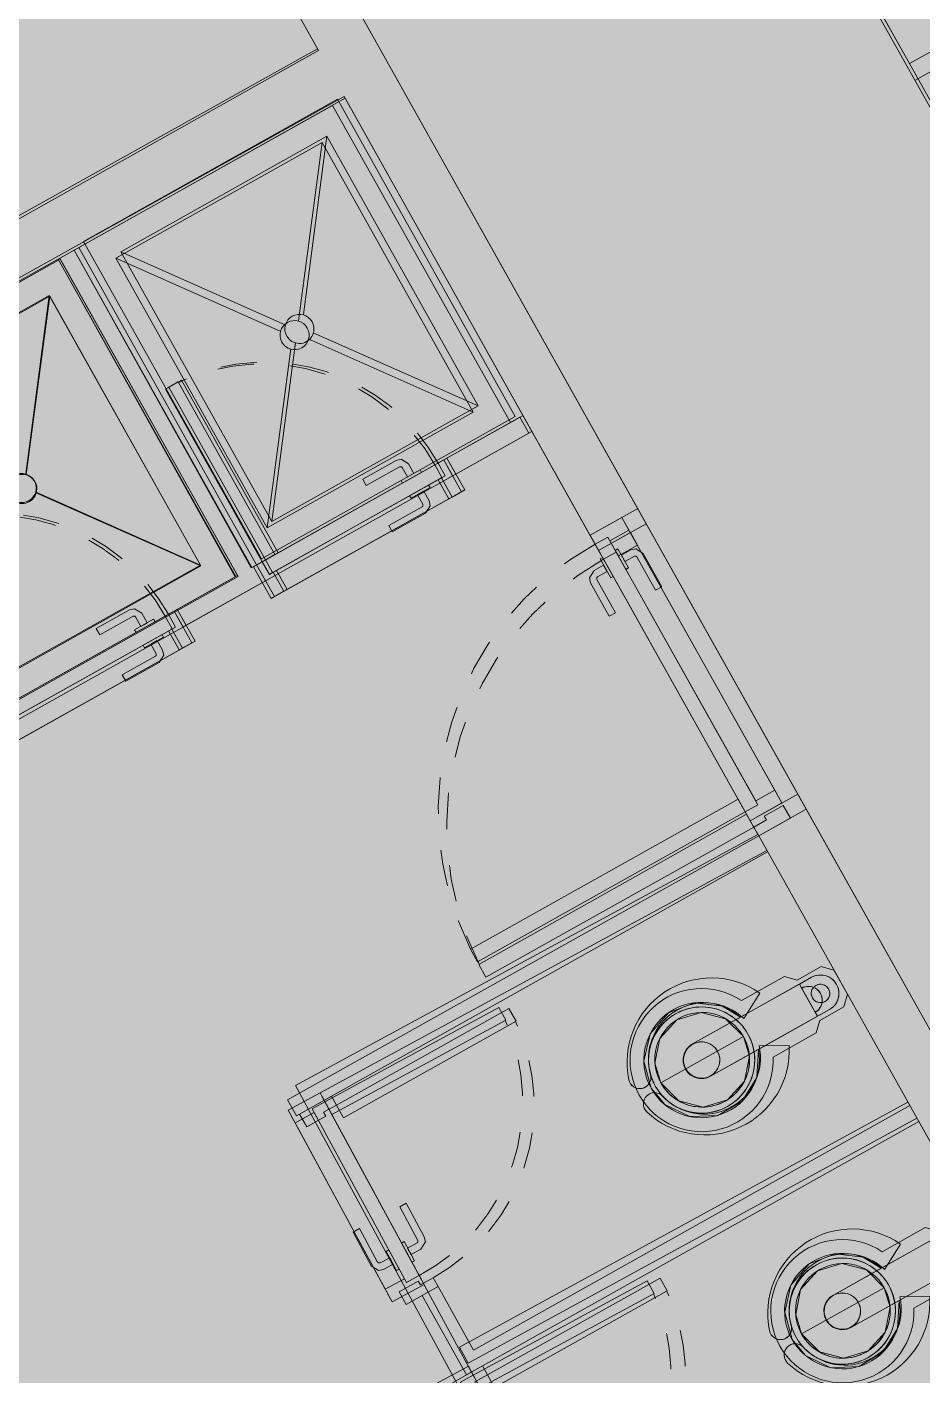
# Model space of a CAD drawing. Header units: metres. Extents: x -11.7 to 73.2, y 41.7 to 99.3.
# Drawn here: x 48.362 to 50.823, y 77.35 to 81.056 of the extents above; entities that cross this region are included whole.
import ezdxf

# ---------------------------------------------------------------- set-up
doc = ezdxf.new("R2010")
doc.units = ezdxf.units.M
doc.linetypes.add('LineaDiscontinua-1_5mm', pattern=[0.003, 0.0015, -0.0015])
for name, color, linetype, lineweight in [('A-DETL-3', 151, 'Continuous', 5), ('A-DETL-GENF', 92, 'Continuous', 5), ('A-MURO', 113, 'Continuous', 9), ('A-MURO-ACHU', 111, 'Continuous', 9), ('A-PISO', 51, 'Continuous', 9), ('A-PISO-ACHU', 8, 'Continuous', 9), ('A-PUER', 31, 'Continuous', 5), ('A-PUER-MARC', 31, 'Continuous', 5), ('A-WALL', 113, 'Continuous', 18), ('H-HID-APAR', 6, 'Continuous', 5)]:
    doc.layers.add(name, color=color, linetype=linetype, lineweight=lineweight)

# ---------------------------------------------------------------- blocks, each defined once
blk = doc.blocks.new('Puerta-Batiente-HojaLisa - 600x1_400-1587083-Nivel 1')
at = {"layer": 'A-PUER'}
for p, q in [((-0.232, 0.569), (-0.272, 0.569)), ((-0.272, 0.569), (-0.272, 0.025)), ((-0.232, 0.025), (-0.232, 0.569)), ((-0.272, 0.025), (-0.232, 0.025)), ((0.272, 0.025), (-0.272, 0.025)), ((-0.272, 0.025), (-0.272, 0.025)), ((-0.272, 0.025), (0.272, 0.025)), ((-0.272, 0.025), (-0.272, -0.015)), ((-0.272, 0.025), (-0.272, -0.015)), ((0.272, 0.025), (0.272, 0.025)), ((0.272, -0.015), (0.272, 0.025)), ((0.272, 0.025), (0.272, -0.015)), ((0.272, -0.015), (-0.272, -0.015)), ((-0.272, -0.015), (-0.272, -0.015)), ((-0.272, -0.015), (0.272, -0.015)), ((0.272, -0.015), (0.272, -0.015))]:
    blk.add_line(p, q, dxfattribs=at)
at = {"layer": 'A-PUER', "linetype": 'LineaDiscontinua-1_5mm'}
blk.add_arc((-0.272, 0.025), 0.544, 360, 85.7833, dxfattribs=at)
at = {"layer": 'A-PUER-MARC'}
for p, q in [((-0.3, -0.075), (-0.3, 0.025)), ((-0.3, 0.025), (-0.272, 0.025)), ((-0.3, -0.075), (-0.3, 0.025)), ((-0.3, 0.025), (-0.3, 0.025)), ((-0.3, 0.025), (0.3, 0.025)), ((-0.272, 0.025), (-0.272, -0.015)), ((0.272, 0.025), (-0.272, 0.025)), ((-0.272, 0.025), (-0.272, 0.025)), ((-0.272, 0.025), (-0.272, -0.015)), ((0.272, 0.025), (0.272, 0.025)), ((0.3, 0.025), (0.272, 0.025)), ((0.272, 0.025), (0.272, -0.015)), ((0.272, -0.015), (0.272, 0.025)), ((0.3, 0.025), (0.3, -0.075)), ((0.3, 0.025), (0.3, 0.025)), ((0.3, 0.025), (0.3, -0.075)), ((-0.272, -0.015), (-0.26, -0.015)), ((-0.272, -0.015), (-0.272, -0.015)), ((-0.272, -0.015), (0.272, -0.015)), ((-0.26, -0.015), (-0.26, -0.075)), ((-0.26, -0.015), (-0.26, -0.075)), ((0.26, -0.015), (-0.26, -0.015)), ((-0.26, -0.015), (-0.26, -0.015)), ((0.26, -0.015), (0.26, -0.015)), ((0.26, -0.075), (0.26, -0.015)), ((0.272, -0.015), (0.26, -0.015)), ((0.26, -0.075), (0.26, -0.015)), ((0.272, -0.015), (0.272, -0.015)), ((-0.26, -0.075), (-0.3, -0.075)), ((0.3, -0.075), (-0.3, -0.075)), ((-0.3, -0.075), (-0.3, -0.075)), ((-0.26, -0.075), (-0.26, -0.075)), ((-0.26, -0.075), (0.26, -0.075)), ((0.26, -0.075), (0.3, -0.075)), ((0.26, -0.075), (0.26, -0.075)), ((0.3, -0.075), (0.3, -0.075))]:
    blk.add_line(p, q, dxfattribs=at)
blk = doc.blocks.new('Manija-Horizontal-SinCerradura - 120-1041476-Nivel 1')
at = {"layer": 'A-PUER'}
for p, q in [((0.12, 0), (0.12, -0.008)), ((0.12, 0), (0.18, 0)), ((0.18, 0), (0.12, 0)), ((0.18, -0.008), (0.18, 0)), ((0.12, -0.008), (0.18, -0.008)), ((0.18, -0.008), (0.12, -0.008)), ((0.14, -0.008), (0.14, -0.038)), ((0.14, -0.008), (0.16, -0.008)), ((0.16, -0.008), (0.14, -0.008)), ((0.16, -0.038), (0.16, -0.008)), ((0.27, -0.043), (0.165, -0.043)), ((0.165, -0.063), (0.27, -0.063)), ((0.27, -0.063), (0.27, -0.043)), ((0.27, -0.043), (0.27, -0.063))]:
    blk.add_line(p, q, dxfattribs=at)
at = {"layer": 'A-PUER', "flags": 128}
for points in [[(0.14, -0.038), (0.1515, -0.059), (0.165, -0.063)], [(0.165, -0.043), (0.1608, -0.0407), (0.16, -0.038)]]:
    blk.add_lwpolyline(points, dxfattribs=at)
blk = doc.blocks.new('Manija-Horizontal-SinCerradura - 120-1041475-Nivel 1')
at = {"layer": 'A-PUER'}
for p, q in [((0.14, 0.038), (0.14, 0.008)), ((0.16, 0.008), (0.16, 0.038)), ((0.27, 0.063), (0.165, 0.063)), ((0.165, 0.043), (0.27, 0.043)), ((0.27, 0.063), (0.27, 0.043)), ((0.27, 0.043), (0.27, 0.063)), ((0.12, 0.008), (0.12, 0)), ((0.12, 0.008), (0.18, 0.008)), ((0.18, 0.008), (0.12, 0.008)), ((0.12, 0), (0.18, 0)), ((0.18, 0), (0.12, 0)), ((0.14, 0.008), (0.16, 0.008)), ((0.16, 0.008), (0.14, 0.008)), ((0.18, 0), (0.18, 0.008))]:
    blk.add_line(p, q, dxfattribs=at)
at = {"layer": 'A-PUER', "flags": 128}
for points in [[(0.165, 0.063), (0.144, 0.0515), (0.14, 0.038)], [(0.16, 0.038), (0.1623, 0.0422), (0.165, 0.043)]]:
    blk.add_lwpolyline(points, dxfattribs=at)
blk = doc.blocks.new('M_Shower Stall-2D - M_Shower Stall-2D 80_100-1592938-Nivel 1')
at = {"layer": 'H-HID-APAR'}
for p, q in [((0, 0), (0, 1)), ((0, 1), (0.8, 1)), ((0.8, 1), (0.8, 0)), ((0.075, 0.925), (0.3711, 0.5289)), ((0.075, 0.075), (0.075, 0.925)), ((0.075, 0.925), (0.725, 0.925)), ((0.725, 0.925), (0.4289, 0.5289)), ((0.725, 0.925), (0.725, 0.075)), ((0.3724, 0.4724), (0.075, 0.075)), ((0.4276, 0.4724), (0.725, 0.075)), ((0.725, 0.075), (0.075, 0.075)), ((0.8, 0), (0, 0))]:
    blk.add_line(p, q, dxfattribs=at)
for start, end in [(360, 180), (180, 360)]:
    blk.add_arc((0.4, 0.5), 0.04, start, end, dxfattribs=at)
blk = doc.blocks.new('Puerta-Batiente-HojaLisa - 900x2200-1042033-Nivel 1')
at = {"layer": 'A-PUER'}
for p, q in [((-0.382, 0.919), (-0.422, 0.919)), ((-0.422, 0.919), (-0.422, 0.075)), ((-0.382, 0.075), (-0.382, 0.919)), ((-0.422, 0.075), (-0.382, 0.075)), ((0.422, 0.075), (-0.422, 0.075)), ((-0.422, 0.075), (-0.422, 0.075)), ((-0.422, 0.075), (0.422, 0.075)), ((-0.422, 0.075), (-0.422, 0.035)), ((-0.422, 0.075), (-0.422, 0.035)), ((0.422, 0.075), (0.422, 0.075)), ((0.422, 0.035), (0.422, 0.075)), ((0.422, 0.075), (0.422, 0.035)), ((0.422, 0.035), (-0.422, 0.035)), ((-0.422, 0.035), (-0.422, 0.035)), ((-0.422, 0.035), (0.422, 0.035)), ((0.422, 0.035), (0.422, 0.035))]:
    blk.add_line(p, q, dxfattribs=at)
at = {"layer": 'A-PUER', "linetype": 'LineaDiscontinua-1_5mm'}
blk.add_arc((-0.422, 0.075), 0.844, 360, 87.2835, dxfattribs=at)
at = {"layer": 'A-PUER-MARC'}
for p, q in [((-0.45, -0.025), (-0.45, 0.075)), ((-0.45, 0.075), (-0.422, 0.075)), ((-0.45, -0.025), (-0.45, 0.075)), ((-0.45, 0.075), (-0.45, 0.075)), ((-0.45, 0.075), (0.45, 0.075)), ((-0.422, 0.075), (-0.422, 0.035)), ((0.422, 0.075), (-0.422, 0.075)), ((-0.422, 0.075), (-0.422, 0.075)), ((-0.422, 0.075), (-0.422, 0.035)), ((0.422, 0.075), (0.422, 0.075)), ((0.45, 0.075), (0.422, 0.075)), ((0.422, 0.075), (0.422, 0.035)), ((0.422, 0.035), (0.422, 0.075)), ((0.45, 0.075), (0.45, -0.025)), ((0.45, 0.075), (0.45, 0.075)), ((0.45, 0.075), (0.45, -0.025)), ((-0.422, 0.035), (-0.41, 0.035)), ((-0.422, 0.035), (-0.422, 0.035)), ((-0.422, 0.035), (0.422, 0.035)), ((-0.41, 0.035), (-0.41, -0.025)), ((-0.41, 0.035), (-0.41, -0.025)), ((0.41, 0.035), (-0.41, 0.035)), ((-0.41, 0.035), (-0.41, 0.035)), ((0.41, 0.035), (0.41, 0.035)), ((0.41, -0.025), (0.41, 0.035)), ((0.422, 0.035), (0.41, 0.035)), ((0.41, -0.025), (0.41, 0.035)), ((0.422, 0.035), (0.422, 0.035)), ((-0.41, -0.025), (-0.45, -0.025)), ((0.45, -0.025), (-0.45, -0.025)), ((-0.45, -0.025), (-0.45, -0.025)), ((-0.41, -0.025), (-0.41, -0.025)), ((-0.41, -0.025), (0.41, -0.025)), ((0.41, -0.025), (0.45, -0.025)), ((0.41, -0.025), (0.41, -0.025)), ((0.45, -0.025), (0.45, -0.025))]:
    blk.add_line(p, q, dxfattribs=at)
blk = doc.blocks.new('Puerta-Batiente-HojaLisa - 900x2200-1042010-Nivel 1')
at = {"layer": 'A-PUER'}
for p, q in [((0.422, -0.035), (-0.422, -0.035)), ((-0.422, -0.035), (-0.422, -0.035)), ((-0.422, -0.035), (0.422, -0.035)), ((-0.422, -0.035), (-0.422, -0.075)), ((-0.422, -0.035), (-0.422, -0.075)), ((0.422, -0.035), (0.422, -0.035)), ((0.422, -0.075), (0.422, -0.035)), ((0.422, -0.035), (0.422, -0.075)), ((-0.422, -0.919), (-0.422, -0.075)), ((-0.422, -0.075), (-0.382, -0.075)), ((0.422, -0.075), (-0.422, -0.075)), ((-0.422, -0.075), (-0.422, -0.075)), ((-0.422, -0.075), (0.422, -0.075)), ((-0.382, -0.075), (-0.382, -0.919)), ((0.422, -0.075), (0.422, -0.075)), ((-0.382, -0.919), (-0.422, -0.919))]:
    blk.add_line(p, q, dxfattribs=at)
at = {"layer": 'A-PUER', "linetype": 'LineaDiscontinua-1_5mm'}
blk.add_arc((-0.422, -0.075), 0.844, 272.7165, 0, dxfattribs=at)
at = {"layer": 'A-PUER-MARC'}
for p, q in [((-0.45, -0.075), (-0.45, 0.025)), ((-0.45, 0.025), (-0.41, 0.025)), ((-0.45, -0.075), (-0.45, 0.025)), ((-0.45, 0.025), (-0.45, 0.025)), ((-0.45, 0.025), (0.45, 0.025)), ((-0.41, 0.025), (-0.41, -0.035)), ((-0.41, 0.025), (-0.41, 0.025)), ((-0.41, 0.025), (-0.41, -0.035)), ((0.41, 0.025), (-0.41, 0.025)), ((0.41, -0.035), (0.41, 0.025)), ((0.45, 0.025), (0.41, 0.025)), ((0.41, 0.025), (0.41, 0.025)), ((0.41, -0.035), (0.41, 0.025)), ((0.45, 0.025), (0.45, 0.025)), ((0.45, 0.025), (0.45, -0.075)), ((0.45, 0.025), (0.45, -0.075)), ((-0.41, -0.035), (-0.422, -0.035)), ((-0.422, -0.035), (-0.422, -0.075)), ((-0.422, -0.035), (-0.422, -0.035)), ((-0.422, -0.035), (-0.422, -0.075)), ((0.422, -0.035), (-0.422, -0.035)), ((-0.41, -0.035), (-0.41, -0.035)), ((-0.41, -0.035), (0.41, -0.035)), ((0.41, -0.035), (0.41, -0.035)), ((0.41, -0.035), (0.422, -0.035)), ((0.422, -0.035), (0.422, -0.035)), ((0.422, -0.035), (0.422, -0.075)), ((0.422, -0.075), (0.422, -0.035)), ((-0.422, -0.075), (-0.45, -0.075)), ((-0.45, -0.075), (-0.45, -0.075)), ((0.45, -0.075), (-0.45, -0.075)), ((-0.422, -0.075), (-0.422, -0.075)), ((-0.422, -0.075), (0.422, -0.075)), ((0.422, -0.075), (0.422, -0.075)), ((0.422, -0.075), (0.45, -0.075)), ((0.45, -0.075), (0.45, -0.075))]:
    blk.add_line(p, q, dxfattribs=at)
blk = doc.blocks.new('M_Water Closet - Flush Valve - Floor Mounted - Public - 6_1 Lpf-1607253-Nivel 1')
at = {"layer": 'H-HID-APAR'}
for p, q in [((-0.0324, 0.5807), (-0.0324, 0.5807)), ((0.0324, 0.5807), (0.0324, 0.5807)), ((-0.0508, 0.1016), (-0.0508, 0.4382)), ((-0.0508, 0.2877), (-0.0508, 0.4382)), ((0.0508, 0.4382), (0.0508, 0.1016)), ((0.0508, 0.4382), (0.0508, 0.2877)), ((-0.0889, 0.2625), (-0.0889, 0.127)), ((-0.0889, 0.127), (-0.0889, 0.2625)), ((-0.0889, 0.2625), (-0.0889, 0.2625)), ((-0.0825, 0.2088), (-0.0429, 0.281)), ((-0.0429, 0.281), (-0.0825, 0.2088)), ((-0.0508, 0.0635), (-0.0508, 0.2877)), ((-0.0429, 0.281), (-0.0429, 0.281)), ((0.0429, 0.281), (0.0826, 0.2088)), ((0.0826, 0.2088), (0.0429, 0.281)), ((0.0429, 0.281), (0.0429, 0.281)), ((0.0508, 0.2877), (0.0508, 0.0635)), ((0.0889, 0.127), (0.0889, 0.2625)), ((0.0889, 0.2625), (0.0889, 0.127)), ((0.0889, 0.2625), (0.0889, 0.2625)), ((-0.0825, 0.2088), (-0.0825, 0.2088)), ((0.0826, 0.2088), (0.0826, 0.2088)), ((-0.0889, 0.127), (-0.0635, 0.1016)), ((-0.0635, 0.1016), (-0.0889, 0.127)), ((-0.0889, 0.127), (-0.0889, 0.127)), ((0.0635, 0.1016), (0.0889, 0.127)), ((0.0889, 0.127), (0.0635, 0.1016)), ((0.0889, 0.127), (0.0889, 0.127)), ((-0.0635, 0.1016), (-0.0635, 0.0254)), ((-0.0635, 0.0254), (-0.0635, 0.1016)), ((-0.0635, 0.1016), (-0.0635, 0.1016)), ((0.0508, 0.1016), (-0.0508, 0.1016)), ((-0.0381, 0.1016), (-0.0508, 0.1016)), ((-0.0508, 0.1016), (-0.0508, 0.1016)), ((-0.0508, 0.1016), (-0.0508, 0.0635)), ((0.0381, 0.1016), (-0.0381, 0.1016)), ((0.0508, 0.1016), (0.0381, 0.1016)), ((0.0508, 0.1016), (0.0508, 0.1016)), ((0.0508, 0.0635), (0.0508, 0.1016)), ((0.0635, 0.0254), (0.0635, 0.1016)), ((0.0635, 0.1016), (0.0635, 0.0254)), ((0.0635, 0.1016), (0.0635, 0.1016)), ((-0.0635, 0.0254), (-0.0381, 0)), ((-0.0381, 0), (-0.0635, 0.0254)), ((-0.0635, 0.0254), (-0.0635, 0.0254)), ((-0.0381, 0), (0.0381, 0)), ((0.0381, 0), (-0.0381, 0)), ((-0.0381, 0), (-0.0381, 0)), ((0.0381, 0), (0.0635, 0.0254)), ((0.0635, 0.0254), (0.0381, 0)), ((0.0381, 0), (0.0381, 0)), ((0.0635, 0.0254), (0.0635, 0.0254))]:
    blk.add_line(p, q, dxfattribs=at)
at = {"layer": 'H-HID-APAR', "flags": 128}
for points in [[(-0.0508, 0.2877), (-0.1156, 0.3293), (-0.1532, 0.3965), (-0.1548, 0.4735), (-0.1199, 0.5422), (-0.0569, 0.5864), (0, 0.5969)], [(0, 0.5969), (0.0747, 0.5782), (0.1318, 0.5266), (0.1579, 0.4542), (0.1469, 0.378), (0.1013, 0.3159), (0.0508, 0.2877)], [(0, 0.5667), (-0.067, 0.5481), (-0.1149, 0.4977), (-0.13, 0.4298), (-0.1079, 0.3638), (-0.055, 0.3186), (0, 0.3064)], [(0, 0.3064), (0, 0.5667)], [(0, 0.3064), (0.067, 0.325), (0.1149, 0.3754), (0.13, 0.4434), (0.1079, 0.5093), (0.055, 0.5545), (0, 0.5667)]]:
    blk.add_lwpolyline(points, dxfattribs=at)
at = {"layer": 'H-HID-APAR'}
for centre, radius, start, end in [((0.0187, 0.4177), 0.2322, 107.4259, 244.1391), ((0.0187, 0.4177), 0.2322, 107.4259, 244.1391), ((0, 0.4382), 0.1969, 296.8472, 243.1528), ((0, 0.4382), 0.1969, 296.8472, 243.1528), ((-0.0416, 0.61), 0.0307, 287.4259, 107.4259), ((-0.0416, 0.61), 0.0307, 287.4259, 107.4259), ((0.0416, 0.61), 0.0307, 72.5741, 252.5741), ((0.0416, 0.61), 0.0307, 72.5741, 252.5741), ((-0.0187, 0.4177), 0.2322, 295.8609, 72.5741), ((-0.0187, 0.4177), 0.2322, 295.8609, 72.5741), ((0, 0.4382), 0.1587, 90, 251.3371), ((0, 0.4382), 0.1588, 288.6629, 90), ((0.0024, 0.4294), 0.1552, 102.9633, 253.0367), ((0.0024, 0.4294), 0.1552, 102.9633, 253.0367), ((0, 0.4382), 0.146, 0, 180), ((0, 0.4382), 0.1461, 360, 180), ((0, 0.4366), 0.1302, 90, 270), ((0, 0.4366), 0.1302, 270, 90), ((-0.0024, 0.4294), 0.1552, 286.9633, 77.0367), ((-0.0024, 0.4294), 0.1552, 286.9633, 77.0367), ((0, 0.4382), 0.0508, 360, 180), ((0, 0.4382), 0.0508, 360, 180), ((0, 0.4382), 0.05, 360, 180), ((0, 0.4382), 0.05, 0, 180), ((0, 0.4382), 0.146, 180, 0), ((0, 0.4382), 0.1461, 180, 360), ((0, 0.4382), 0.05, 180, 360), ((0, 0.4382), 0.05, 180, 0), ((0, 0.1016), 0.0381, 180, 360), ((0, 0.0635), 0.0254, 360, 180), ((0, 0.0635), 0.0254, 0, 180), ((0, 0.0635), 0.0508, 180, 360), ((0, 0.0635), 0.0508, 180, 360), ((0, 0.0635), 0.0254, 180, 360), ((0, 0.0635), 0.0254, 180, 0)]:
    blk.add_arc(centre, radius, start, end, dxfattribs=at)
blk = doc.blocks.new('Puerta-Batiente-HojaLisa - 900x2200-V2-Nivel 1')
at = {"layer": 'A-PUER'}
for p, q in [((-0.382, 0.919), (-0.422, 0.919)), ((-0.422, 0.919), (-0.422, 0.075)), ((-0.382, 0.075), (-0.382, 0.919)), ((-0.422, 0.075), (-0.382, 0.075))]:
    blk.add_line(p, q, dxfattribs=at)
at = {"layer": 'A-PUER', "linetype": 'LineaDiscontinua-1_5mm'}
blk.add_arc((-0.422, 0.075), 0.844, 360, 87.2835, dxfattribs=at)
at = {"layer": 'A-PUER-MARC', "lineweight": 9}
for p, q in [((-0.45, -0.025), (-0.45, 0.075)), ((-0.45, 0.075), (-0.422, 0.075)), ((-0.422, 0.075), (-0.422, 0.035)), ((0.422, 0.035), (0.422, 0.075)), ((0.422, 0.075), (0.45, 0.075)), ((0.45, 0.075), (0.45, -0.025)), ((-0.422, 0.035), (-0.41, 0.035)), ((-0.41, 0.035), (-0.41, -0.025)), ((0.41, 0.035), (0.422, 0.035)), ((0.41, -0.025), (0.41, 0.035)), ((-0.41, -0.025), (-0.45, -0.025)), ((0.45, -0.025), (0.41, -0.025))]:
    blk.add_line(p, q, dxfattribs=at)
at = {"layer": 'A-PUER-MARC'}
for p, q in [((-0.45, 0.075), (-0.45, -0.025)), ((-0.422, 0.075), (-0.45, 0.075)), ((-0.45, 0.075), (-0.45, 0.075)), ((-0.422, 0.035), (-0.422, 0.075)), ((-0.422, 0.075), (-0.422, 0.075)), ((0.422, 0.075), (0.422, 0.075)), ((0.422, 0.075), (0.45, 0.075)), ((0.422, 0.075), (0.422, 0.035)), ((0.45, -0.025), (0.45, 0.075)), ((0.45, 0.075), (0.45, 0.075)), ((-0.41, 0.035), (-0.422, 0.035)), ((-0.422, 0.035), (-0.422, 0.035)), ((-0.41, -0.025), (-0.41, 0.035)), ((-0.41, 0.035), (-0.41, 0.035)), ((0.41, 0.035), (0.41, 0.035)), ((0.41, 0.035), (0.41, -0.025)), ((0.41, 0.035), (0.422, 0.035)), ((0.422, 0.035), (0.422, 0.035)), ((-0.45, -0.025), (-0.41, -0.025)), ((-0.45, -0.025), (-0.45, -0.025)), ((-0.41, -0.025), (-0.41, -0.025)), ((0.45, -0.025), (0.41, -0.025)), ((0.41, -0.025), (0.41, -0.025)), ((0.45, -0.025), (0.45, -0.025))]:
    blk.add_line(p, q, dxfattribs=at)
blk = doc.blocks.new('Puerta-Batiente-HojaLisa - 900x2200-V1-Nivel 1')
at = {"layer": 'A-PUER'}
for p, q in [((-0.422, -0.919), (-0.422, -0.075)), ((-0.422, -0.075), (-0.382, -0.075)), ((-0.382, -0.075), (-0.382, -0.919)), ((-0.382, -0.919), (-0.422, -0.919))]:
    blk.add_line(p, q, dxfattribs=at)
at = {"layer": 'A-PUER', "linetype": 'LineaDiscontinua-1_5mm'}
blk.add_arc((-0.422, -0.075), 0.844, 272.7165, 0, dxfattribs=at)
at = {"layer": 'A-PUER-MARC', "lineweight": 9}
for p, q in [((-0.41, 0.025), (-0.45, 0.025)), ((-0.45, 0.025), (-0.45, -0.075)), ((-0.41, -0.035), (-0.41, 0.025)), ((0.45, 0.025), (0.41, 0.025)), ((0.41, 0.025), (0.41, -0.035)), ((0.45, -0.075), (0.45, 0.025)), ((-0.422, -0.075), (-0.422, -0.035)), ((-0.422, -0.035), (-0.41, -0.035)), ((0.41, -0.035), (0.422, -0.035)), ((0.422, -0.035), (0.422, -0.075)), ((-0.45, -0.075), (-0.422, -0.075)), ((0.422, -0.075), (0.45, -0.075))]:
    blk.add_line(p, q, dxfattribs=at)
at = {"layer": 'A-PUER-MARC'}
for p, q in [((-0.45, -0.075), (-0.45, 0.025)), ((-0.45, 0.025), (-0.41, 0.025)), ((-0.45, 0.025), (-0.45, 0.025)), ((-0.41, 0.025), (-0.41, -0.035)), ((-0.41, 0.025), (-0.41, 0.025)), ((0.41, -0.035), (0.41, 0.025)), ((0.45, 0.025), (0.41, 0.025)), ((0.41, 0.025), (0.41, 0.025)), ((0.45, 0.025), (0.45, 0.025)), ((0.45, 0.025), (0.45, -0.075)), ((-0.41, -0.035), (-0.422, -0.035)), ((-0.422, -0.035), (-0.422, -0.075)), ((-0.422, -0.035), (-0.422, -0.035)), ((-0.41, -0.035), (-0.41, -0.035)), ((0.41, -0.035), (0.41, -0.035)), ((0.41, -0.035), (0.422, -0.035)), ((0.422, -0.035), (0.422, -0.035)), ((0.422, -0.075), (0.422, -0.035)), ((-0.422, -0.075), (-0.45, -0.075)), ((-0.45, -0.075), (-0.45, -0.075)), ((-0.422, -0.075), (-0.422, -0.075)), ((0.422, -0.075), (0.422, -0.075)), ((0.422, -0.075), (0.45, -0.075)), ((0.45, -0.075), (0.45, -0.075))]:
    blk.add_line(p, q, dxfattribs=at)
blk = doc.blocks.new('Puerta-Batiente-HojaLisa - 600x1_400-V15-Nivel 1')
at = {"layer": 'A-PUER'}
for p, q in [((-0.232, 0.569), (-0.272, 0.569)), ((-0.272, 0.569), (-0.272, 0.025)), ((-0.232, 0.025), (-0.232, 0.569)), ((-0.272, 0.025), (-0.232, 0.025))]:
    blk.add_line(p, q, dxfattribs=at)
at = {"layer": 'A-PUER', "linetype": 'LineaDiscontinua-1_5mm'}
blk.add_arc((-0.272, 0.025), 0.544, 360, 85.7833, dxfattribs=at)
at = {"layer": 'A-PUER-MARC', "lineweight": 9}
for p, q in [((-0.3, -0.075), (-0.3, 0.025)), ((-0.3, 0.025), (-0.272, 0.025)), ((-0.272, 0.025), (-0.272, -0.015)), ((0.272, -0.015), (0.272, 0.025)), ((0.272, 0.025), (0.3, 0.025)), ((0.3, 0.025), (0.3, -0.075)), ((-0.272, -0.015), (-0.26, -0.015)), ((-0.26, -0.015), (-0.26, -0.075)), ((0.26, -0.015), (0.272, -0.015)), ((0.26, -0.075), (0.26, -0.015)), ((-0.26, -0.075), (-0.3, -0.075)), ((0.3, -0.075), (0.26, -0.075))]:
    blk.add_line(p, q, dxfattribs=at)
at = {"layer": 'A-PUER-MARC'}
for p, q in [((-0.3, 0.025), (-0.3, -0.075)), ((-0.272, 0.025), (-0.3, 0.025)), ((-0.3, 0.025), (-0.3, 0.025)), ((-0.272, -0.015), (-0.272, 0.025)), ((-0.272, 0.025), (-0.272, 0.025)), ((0.272, 0.025), (0.272, 0.025)), ((0.272, 0.025), (0.3, 0.025)), ((0.272, 0.025), (0.272, -0.015)), ((0.3, -0.075), (0.3, 0.025)), ((0.3, 0.025), (0.3, 0.025)), ((-0.26, -0.015), (-0.272, -0.015)), ((-0.272, -0.015), (-0.272, -0.015)), ((-0.26, -0.075), (-0.26, -0.015)), ((-0.26, -0.015), (-0.26, -0.015)), ((0.26, -0.015), (0.26, -0.015)), ((0.26, -0.015), (0.26, -0.075)), ((0.26, -0.015), (0.272, -0.015)), ((0.272, -0.015), (0.272, -0.015)), ((-0.3, -0.075), (-0.26, -0.075)), ((-0.3, -0.075), (-0.3, -0.075)), ((-0.26, -0.075), (-0.26, -0.075)), ((0.3, -0.075), (0.26, -0.075)), ((0.26, -0.075), (0.26, -0.075)), ((0.3, -0.075), (0.3, -0.075))]:
    blk.add_line(p, q, dxfattribs=at)
blk = doc.blocks.new('M_Water Closet - Flush Valve - Floor Mounted - Public - 6_1 Lpf-V12-Nivel 1')
at = {"layer": 'H-HID-APAR'}
for p, q in [((-0.0381, 0), (-0.0635, -0.0254)), ((-0.0635, -0.0254), (-0.0381, 0)), ((-0.0635, -0.0254), (-0.0635, -0.1016)), ((-0.0635, -0.1016), (-0.0635, -0.0254)), ((-0.0635, -0.0254), (-0.0635, -0.0254)), ((0.0381, 0), (-0.0381, 0)), ((-0.0381, 0), (0.0381, 0)), ((-0.0381, 0), (-0.0381, 0)), ((0.0635, -0.0254), (0.0381, 0)), ((0.0381, 0), (0.0635, -0.0254)), ((0.0381, 0), (0.0381, 0)), ((0.0635, -0.1016), (0.0635, -0.0254)), ((0.0635, -0.0254), (0.0635, -0.1016)), ((0.0635, -0.0254), (0.0635, -0.0254)), ((-0.0508, -0.2877), (-0.0508, -0.0635)), ((-0.0508, -0.0635), (-0.0508, -0.1016)), ((0.0508, -0.0635), (0.0508, -0.2877)), ((0.0508, -0.1016), (0.0508, -0.0635)), ((-0.0635, -0.1016), (-0.0889, -0.127)), ((-0.0889, -0.127), (-0.0635, -0.1016)), ((-0.0635, -0.1016), (-0.0635, -0.1016)), ((-0.0508, -0.4382), (-0.0508, -0.1016)), ((-0.0508, -0.1016), (0.0508, -0.1016)), ((-0.0508, -0.1016), (-0.0508, -0.1016)), ((-0.0508, -0.1016), (-0.0381, -0.1016)), ((-0.0381, -0.1016), (0.0381, -0.1016)), ((0.0381, -0.1016), (0.0508, -0.1016)), ((0.0508, -0.1016), (0.0508, -0.4382)), ((0.0508, -0.1016), (0.0508, -0.1016)), ((0.0889, -0.127), (0.0635, -0.1016)), ((0.0635, -0.1016), (0.0889, -0.127)), ((0.0635, -0.1016), (0.0635, -0.1016)), ((-0.0889, -0.127), (-0.0889, -0.2625)), ((-0.0889, -0.2625), (-0.0889, -0.127)), ((-0.0889, -0.127), (-0.0889, -0.127)), ((0.0889, -0.2625), (0.0889, -0.127)), ((0.0889, -0.127), (0.0889, -0.2625)), ((0.0889, -0.127), (0.0889, -0.127)), ((-0.0429, -0.281), (-0.0825, -0.2088)), ((-0.0825, -0.2088), (-0.0429, -0.281)), ((-0.0825, -0.2088), (-0.0825, -0.2088)), ((0.0826, -0.2088), (0.0429, -0.281)), ((0.0429, -0.281), (0.0826, -0.2088)), ((0.0826, -0.2088), (0.0826, -0.2088)), ((-0.0889, -0.2625), (-0.0889, -0.2625)), ((-0.0508, -0.4382), (-0.0508, -0.2877)), ((-0.0429, -0.281), (-0.0429, -0.281)), ((0.0429, -0.281), (0.0429, -0.281)), ((0.0508, -0.2877), (0.0508, -0.4382)), ((0.0889, -0.2625), (0.0889, -0.2625)), ((-0.0324, -0.5807), (-0.0324, -0.5807)), ((0.0324, -0.5807), (0.0324, -0.5807))]:
    blk.add_line(p, q, dxfattribs=at)
at = {"layer": 'H-HID-APAR', "flags": 128}
for points in [[(0, -0.5969), (-0.0747, -0.5782), (-0.1318, -0.5266), (-0.1579, -0.4542), (-0.1469, -0.378), (-0.1013, -0.3159), (-0.0508, -0.2877)], [(0.0508, -0.2877), (0.1156, -0.3293), (0.1532, -0.3965), (0.1548, -0.4735), (0.1199, -0.5422), (0.0569, -0.5864), (0, -0.5969)], [(0, -0.3064), (-0.067, -0.325), (-0.1149, -0.3754), (-0.13, -0.4434), (-0.1079, -0.5093), (-0.055, -0.5545), (0, -0.5667)], [(0, -0.3064), (0, -0.5667)], [(0, -0.5667), (0.067, -0.5481), (0.1149, -0.4977), (0.13, -0.4298), (0.1079, -0.3638), (0.055, -0.3186), (0, -0.3064)]]:
    blk.add_lwpolyline(points, dxfattribs=at)
at = {"layer": 'H-HID-APAR'}
for centre, radius, start, end in [((0, -0.0635), 0.0508, 0, 180), ((0, -0.0635), 0.0508, 0, 180), ((0, -0.1016), 0.0381, 0, 180), ((0, -0.0635), 0.0254, 360, 180), ((0, -0.0635), 0.0254, 0, 180), ((0, -0.0635), 0.0254, 180, 360), ((0, -0.0635), 0.0254, 180, 0), ((0.0187, -0.4177), 0.2322, 115.8609, 252.5741), ((0.0187, -0.4177), 0.2322, 115.8609, 252.5741), ((-0.0187, -0.4177), 0.2322, 287.4259, 64.1391), ((-0.0187, -0.4177), 0.2322, 287.4259, 64.1391), ((0, -0.4382), 0.1969, 116.8472, 63.1528), ((0, -0.4382), 0.1969, 116.8472, 63.1528), ((0, -0.4382), 0.1588, 108.6629, 270), ((0.0024, -0.4294), 0.1552, 106.9633, 257.0367), ((0.0024, -0.4294), 0.1552, 106.9633, 257.0367), ((0, -0.4382), 0.146, 0, 180), ((0, -0.4382), 0.1461, 360, 180), ((0, -0.4382), 0.1587, 270, 71.3371), ((-0.0024, -0.4294), 0.1552, 282.9633, 73.0367), ((-0.0024, -0.4294), 0.1552, 282.9633, 73.0367), ((0, -0.4366), 0.1302, 90, 270), ((0, -0.4366), 0.1302, 270, 90), ((0, -0.4382), 0.05, 360, 180), ((0, -0.4382), 0.05, 0, 180), ((0, -0.4382), 0.146, 180, 0), ((0, -0.4382), 0.1461, 180, 360), ((0, -0.4382), 0.0508, 180, 0), ((0, -0.4382), 0.0508, 180, 0), ((0, -0.4382), 0.05, 180, 360), ((0, -0.4382), 0.05, 180, 0), ((-0.0416, -0.61), 0.0307, 252.5741, 72.5741), ((-0.0416, -0.61), 0.0307, 252.5741, 72.5741), ((0.0416, -0.61), 0.0307, 107.4259, 287.4259), ((0.0416, -0.61), 0.0307, 107.4259, 287.4259)]:
    blk.add_arc(centre, radius, start, end, dxfattribs=at)
blk = doc.blocks.new('M_Shower Stall-2D - M_Shower Stall-2D 80_100-V18-Nivel 1')
at = {"layer": 'H-HID-APAR'}
for p, q in [((0, 0), (0, 1)), ((0, 1), (0.8, 1)), ((0.8, 1), (0.8, 0)), ((0.075, 0.925), (0.3711, 0.5289)), ((0.075, 0.075), (0.075, 0.925)), ((0.075, 0.925), (0.725, 0.925)), ((0.725, 0.925), (0.4289, 0.5289)), ((0.725, 0.925), (0.725, 0.075)), ((0.3724, 0.4724), (0.075, 0.075)), ((0.4276, 0.4724), (0.725, 0.075)), ((0.725, 0.075), (0.075, 0.075)), ((0.8, 0), (0, 0))]:
    blk.add_line(p, q, dxfattribs=at)
for start, end in [(360, 180), (180, 360)]:
    blk.add_arc((0.4, 0.5), 0.04, start, end, dxfattribs=at)

msp = doc.modelspace()

# ---------------------------------------------------------------- hatches: boundary and pattern name
at = {"layer": 'A-DETL-GENF'}
msp.add_hatch(color=7, dxfattribs=at).paths.add_polyline_path([(48.1476, 75.4557), (44.5529, 81.8686), (50.3043, 85.0924), (53.1479, 80.0195), (51.7522, 79.2371), (49.8452, 82.6391), (48.7548, 82.0279), (51.4079, 77.295)], flags=0)
at = {"layer": 'A-MURO-ACHU', "lineweight": 5}
h = msp.add_hatch(color=256, dxfattribs=at)
h.paths.add_polyline_path([(48.7326, 82.0677), (48.6017, 81.9943), (47.7364, 83.538), (47.8673, 83.6114), (48.6592, 82.1985)], flags=0)
h.paths.add_polyline_path([(50.065, 79.6906), (49.9342, 79.6173), (49.2374, 80.8603), (49.164, 80.9912), (49.0418, 81.2092), (49.1726, 81.2826)], flags=0)
h.paths.add_polyline_path([(51.3363, 77.4226), (51.2055, 77.3493), (50.3742, 78.8322), (50.5051, 78.9056)], flags=0)
h = msp.add_hatch(color=256, dxfattribs=at)
h.paths.add_polyline_path([(50.5042, 81.7704), (50.3733, 81.697), (49.823, 82.6789), (49.9538, 82.7522)], flags=0)
h.paths.add_polyline_path([(50.9198, 81.0289), (50.7889, 80.9556), (50.7156, 81.0864), (50.8464, 81.1598), (50.8562, 81.1423)], flags=0)
h.paths.add_polyline_path([(51.883, 79.3105), (51.7522, 79.2371), (51.1312, 80.345), (51.262, 80.4183), (51.8097, 79.4413)], flags=0)
msp.add_hatch(color=256, dxfattribs=at).paths.add_polyline_path([(47.6236, 79.9558), (47.5503, 80.0866), (49.164, 80.9912), (49.2374, 80.8603), (47.7545, 80.0291)], flags=0)
at = {"layer": 'A-PISO-ACHU', "lineweight": 5}
h = msp.add_hatch(color=256, dxfattribs=at)
edge = h.paths.add_edge_path(flags=0)
edge.add_line((-11.7445, 67.4776), (-11.7445, 68.9916))
edge.add_line((-11.7445, 68.9916), (20.6801, 87.2404))
edge.add_line((20.6801, 87.2404), (42.7634, 99.3209))
edge.add_line((42.7634, 99.3209), (49.0143, 99.3209))
edge.add_line((49.0143, 99.3209), (22.1357, 84.6171))
edge.add_line((22.1357, 84.6171), (-8.4217, 67.4192))
edge.add_arc((-9.9695, 75.3717), 8.1018, 263.70195, 281.01358, ccw=False)
edge.add_arc((-12.5327, 60.5221), 7, 76.16032, 83.5347)
h.paths.add_polyline_path([(73.1577, 99.3209), (73.1577, 41.6604)], flags=0)
edge = h.paths.add_edge_path(flags=0)
edge.add_line((69.8508, 99.3209), (73.1577, 99.3209))
edge.add_line((65.9158, 97.1683), (69.8508, 99.3209))
edge = h.paths.add_edge_path(flags=0)
edge.add_line((73.1577, 51.9042), (73.1577, 50.9085))
edge.add_line((73.1577, 50.9085), (67.4094, 50.9125))
edge.add_line((67.4094, 50.9125), (67.406, 45.89))
edge.add_arc((67.7688, 48.868), 3, 197.8091, 263.0532, ccw=False)
edge.add_line((64.9126, 47.9505), (64.9265, 52.0568))
edge.add_arc((67.3569, 51.8382), 2.4403, 138.4696, 174.8617, ccw=False)
edge.add_line((65.5301, 53.4562), (67.4123, 55.1462))
edge.add_line((67.4123, 55.1462), (67.4382, 93.14))
edge.add_line((67.4382, 93.14), (65.5663, 94.5105))
edge.add_arc((67.872, 96.4299), 3, 186.297, 219.7758, ccw=False)
edge.add_line((64.8901, 96.1008), (64.8898, 96.1793))
edge.add_line((64.8898, 96.1793), (64.8841, 98.083))
edge.add_arc((67.8714, 97.808), 3, 152.3867, 174.7408, ccw=False)
edge.add_arc((100.8135, 69.2922), 46.4949, 139.77062, 139.96788, ccw=False)
edge.add_line((65.3163, 99.3209), (73.1577, 99.3209))
edge.add_line((65.9178, 96.1564), (65.9158, 97.1683))
edge.add_arc((67.9002, 96.4214), 2, 187.6142, 217.5848)
edge.add_line((66.3153, 95.2015), (68.4157, 93.6638))
edge.add_line((68.4157, 93.6638), (68.4316, 51.911))
edge.add_line((68.4316, 51.911), (73.1577, 51.9042))
h.paths.add_polyline_path([(20.1051, 57.7169), (26.6837, 61.3986), (27.9973, 59.0622), (49.2365, 71.0357), (49.2365, 57.7169)], flags=0)
edge = h.paths.add_edge_path(flags=0)
edge.add_line((-5.7118, 46.0009), (54.4615, 46.0009))
edge.add_line((54.4615, 46.0009), (54.4615, 90.9023))
edge.add_line((54.4615, 90.9023), (26.9878, 75.8729))
edge.add_line((26.9878, 75.8729), (-6.3365, 57.1178))
edge.add_arc((5.0702, 53.3169), 12.0233, 127.35032, 161.5712, ccw=False)
edge.add_line((-2.2242, 62.8747), (25.5322, 78.4962))
edge.add_line((25.5322, 78.4962), (55.4126, 94.8421))
edge.add_arc((56.8058, 92.0337), 3.135, 2.608, 116.3852, ccw=False)
edge.add_line((59.9376, 92.1763), (59.9338, 86.617))
edge.add_line((59.9338, 86.617), (57.4314, 79.6617))
edge.add_line((57.4314, 79.6617), (57.4109, 49.6328))
edge.add_line((57.4109, 49.6328), (57.4076, 44.7668))
edge.add_arc((59.4076, 44.7654), 2, 179.9609, 218.8093)
edge.add_line((57.8491, 43.512), (59.3383, 41.6604))
edge.add_line((59.3383, 41.6604), (54.9031, 41.6604))
edge.add_line((54.9031, 41.6604), (54.9045, 42.4666))
edge.add_line((54.9045, 42.4666), (49.9037, 42.473))
edge.add_line((49.9037, 42.473), (49.9031, 41.6604))
edge.add_line((49.9031, 41.6604), (40.8603, 41.6604))
edge.add_line((40.8603, 41.6604), (40.8489, 42.4259))
edge.add_line((40.8489, 42.4259), (19.6691, 42.4259))
edge.add_line((19.6691, 42.4259), (19.6628, 41.6604))
edge.add_line((19.6628, 41.6604), (-5.714, 41.6604))
edge.add_line((-5.714, 41.6604), (-5.7118, 46.0009))
h = msp.add_hatch(color=256, dxfattribs=at)
h.paths.add_polyline_path([(73.1577, 99.3209), (73.1577, 41.6604)], flags=0)
edge = h.paths.add_edge_path(flags=0)
edge.add_line((49.0166, 99.3209), (73.1577, 99.3209))
edge.add_line((65.2926, 99.3209), (73.1577, 99.3209))
edge.add_arc((100.8053, 69.3106), 46.4949, 139.80025, 140.00696)
edge.add_arc((67.8438, 97.8039), 3, 152.4258, 174.7799)
edge.add_line((64.8562, 98.0768), (64.8617, 96.6002))
edge.add_line((64.8617, 96.6002), (59.4653, 93.6433))
edge.add_arc((56.7821, 92.022), 3.135, 31.1418, 116.4243)
edge.add_line((55.387, 94.8295), (25.5178, 78.4632))
edge.add_line((25.5178, 78.4632), (-2.228, 62.8228))
edge.add_arc((5.0729, 53.27), 12.0233, 127.3894, 158.5358)
edge.add_arc((-12.5349, 60.4631), 7, 276.48335, 336.479, ccw=False)
edge.add_line((-11.7445, 53.5079), (-11.7445, 67.4184))
edge.add_arc((-12.5349, 60.4631), 7, 76.1994, 83.51665, ccw=False)
edge.add_arc((-9.9818, 75.3145), 8.1018, 263.74102, 281.05266)
edge.add_line((-8.4286, 67.3631), (22.1171, 84.5818))
edge.add_line((22.1171, 84.5818), (49.0166, 99.3209))
h = msp.add_hatch(color=256, dxfattribs=at)
h.paths.add_polyline_path([(5.0183, 49.0163), (5.8026, 47.6169), (10.8351, 47.6169), (10.8351, 50.9017), (9.2102, 49.9908), (8.6236, 51.0372)], flags=0)
h.paths.add_polyline_path([(54.3115, 87.2328), (50.3494, 85.0119), (52.1097, 81.8716), (54.3115, 83.1058)], flags=0)
h.paths.add_polyline_path([(47.9626, 73.2955), (20.0811, 57.6669), (44.0865, 57.6669), (44.0865, 68.1681), (49.2212, 71.0628)], flags=0)
h.paths.add_polyline_path([(-5.4663, 53.8623), (-1.1005, 56.3095), (-1.628, 57.2507), (44.0772, 82.8706), (44.6048, 81.9293), (54.4615, 87.4544), (54.4615, 80.7558), (54.2865, 80.6577), (54.2865, 77.0956), (54.4615, 77.1942), (54.4615, 74.0419), (51.0616, 72.1303), (51.0616, 55.9169), (54.4615, 55.9169), (54.4615, 48.2669), (53.7615, 48.2669), (53.7615, 47.4669), (12.1412, 47.4669), (12.1412, 48.2669), (10.9851, 48.2669), (10.9851, 47.4669), (1.8887, 47.4669), (2.2039, 47.6436), (1.3237, 49.2137), (-1.8602, 47.429)], flags=0)
h = msp.add_hatch(color=256, dxfattribs=at)
h.paths.add_polyline_path([(42.0615, 55.7669), (36.7162, 55.7669), (36.7162, 48.8519), (42.0615, 48.8519)], flags=0)
h.paths.add_polyline_path([(21.7835, 60.8543), (28.3799, 64.5519), (24.9032, 70.7542), (18.3074, 67.0556)], flags=0)
h.paths.add_polyline_path([(49.1615, 73.8961), (20.2087, 57.6669), (49.1615, 57.6669)], flags=0)
h.paths.add_polyline_path([(-5.4652, 53.8604), (-1.1055, 56.3078), (-1.6336, 57.2463), (-1.235, 57.4697), (-1.0431, 57.1276), (17.9155, 67.7547), (18.1041, 67.4184), (44.3273, 82.1177), (44.474, 81.856), (54.4615, 87.4544), (54.4615, 83.2306), (58.0015, 83.2306), (58.0015, 51.8919), (54.4615, 51.8919), (54.4615, 48.2669), (10.9851, 48.2669), (10.9851, 47.4669), (1.8887, 47.4669), (2.2257, 47.6558), (1.3454, 49.2261), (-1.8591, 47.4272)], flags=0)

# ---------------------------------------------------------------- linework, layer by layer
at = {"layer": 'A-DETL-3'}
for p, q in [((49.8452, 82.6391), (51.7522, 79.2371)), ((51.4079, 77.295), (48.7548, 82.0279))]:
    msp.add_line(p, q, dxfattribs=at)
at = {"layer": 'A-MURO'}
for p, q in [((49.7414, 82.8049), (51.7438, 79.2325)), ((47.5541, 80.1002), (49.1613, 80.996)), ((50.9347, 80.9827), (50.8039, 80.9094)), ((47.7323, 80.0278), (49.2347, 80.8651)), ((49.2347, 80.8651), (50.372, 78.8362)), ((48.4479, 80.4179), (48.4916, 80.4423)), ((48.4916, 80.4423), (48.9784, 79.5688)), ((48.4916, 80.4423), (48.9805, 79.57)), ((48.4479, 80.4179), (48.9347, 79.5443)), ((48.4479, 80.4178), (48.9369, 79.5455)), ((49.7263, 79.988), (49.517, 79.8707)), ((49.7176, 79.9832), (48.9784, 79.5688)), ((49.7176, 79.9832), (49.7421, 79.9395)), ((49.7421, 79.9395), (46.6977, 78.2331)), ((49.7508, 79.9444), (49.5414, 79.8271)), ((49.5327, 79.8222), (49.5083, 79.8658)), ((49.5414, 79.8271), (49.517, 79.8707)), ((50.0417, 79.7322), (49.9108, 79.6589)), ((48.9347, 79.5443), (48.226, 79.147)), ((48.7668, 79.4502), (48.9369, 79.5455)), ((48.9805, 79.57), (48.9936, 79.5773)), ((48.9849, 79.5724), (49.0093, 79.5288)), ((48.9936, 79.5773), (49.0181, 79.5337)), ((48.7913, 79.4066), (49.0181, 79.5337)), ((48.7913, 79.4066), (48.7668, 79.4502)), ((48.8, 79.4115), (48.7755, 79.4551)), ((50.3509, 78.8738), (50.4818, 78.9471)), ((50.3742, 78.8322), (49.0788, 78.1061)), ((49.1004, 78.146), (50.372, 78.8362)), ((50.3742, 78.8322), (50.3742, 78.8322)), ((50.3987, 78.7886), (49.1033, 78.0625)), ((49.1242, 78.1021), (50.3965, 78.7925)), ((49.1004, 78.146), (49.924, 76.6283)), ((49.1033, 78.0625), (49.0788, 78.1061)), ((49.1681, 78.1259), (49.9676, 76.6528)), ((49.5514, 77.4263), (50.7848, 78.0997)), ((50.7899, 78.0907), (49.5904, 77.4184)), ((50.8143, 78.0471), (49.5712, 77.3503)), ((49.5754, 77.3824), (50.8093, 78.0561)), ((49.4104, 77.5747), (49.4543, 77.5986)), ((49.449, 77.5684), (49.4926, 77.5929)), ((49.4926, 77.5929), (49.5904, 77.4184)), ((49.449, 77.5684), (49.5712, 77.3503)), ((49.5754, 77.3824), (49.5514, 77.4263)), ((49.5761, 77.3742), (49.5322, 77.3503))]:
    msp.add_line(p, q, dxfattribs=at)
at = {"layer": 'A-PISO'}
for p, q in [((50.5051, 78.9056), (48.7326, 82.0677)), ((50.3733, 81.697), (51.1312, 80.345))]:
    msp.add_line(p, q, dxfattribs=at)
at = {"layer": 'A-WALL'}
for p, q in [((50.065, 79.6906), (49.1726, 81.2826)), ((49.0418, 81.2092), (49.164, 80.9912)), ((50.7156, 81.0864), (50.7889, 80.9556)), ((50.7889, 80.9556), (50.9198, 81.0289)), ((49.164, 80.9912), (47.5503, 80.0866)), ((47.7545, 80.0291), (49.2374, 80.8603)), ((49.2374, 80.8603), (49.9342, 79.6173)), ((49.9342, 79.6173), (50.065, 79.6906)), ((50.5051, 78.9056), (50.3742, 78.8322)), ((51.4097, 77.2918), (50.5051, 78.9056)), ((50.3742, 78.8322), (51.2055, 77.3493))]:
    msp.add_line(p, q, dxfattribs=at)

# ---------------------------------------------------------------- block references
at = {"layer": 'A-PUER'}
for name, p, rotation in [('Puerta-Batiente-HojaLisa - 900x2200-V1-Nivel 1', (48.8872, 81.6384), 299.2725903057569), ('Puerta-Batiente-HojaLisa - 900x2200-1042010-Nivel 1', (48.8873, 81.6383), 299.2725903057569), ('Puerta-Batiente-HojaLisa - 600x1_400-1587083-Nivel 1', (49.2588, 79.6973), 29.27263526527738), ('Puerta-Batiente-HojaLisa - 600x1_400-V15-Nivel 1', (49.2675, 79.7022), 29.27214483770354), ('Puerta-Batiente-HojaLisa - 600x1_400-V15-Nivel 1', (48.5173, 79.2817), 29.27214483770354), ('Puerta-Batiente-HojaLisa - 600x1_400-1587083-Nivel 1', (48.5261, 79.2866), 29.27263526527738), ('Manija-Horizontal-SinCerradura - 120-1041476-Nivel 1', (49.5519, 79.8903), 209.2726352652776), ('Manija-Horizontal-SinCerradura - 120-1041475-Nivel 1', (49.5714, 79.8554), 209.2726352652774), ('Puerta-Batiente-HojaLisa - 900x2200-1042033-Nivel 1', (50.1963, 79.303), 119.2725903057569), ('Puerta-Batiente-HojaLisa - 900x2200-V2-Nivel 1', (50.2196, 79.2614), 119.2725903057569), ('Manija-Horizontal-SinCerradura - 120-1041475-Nivel 1', (49.9213, 79.722), 299.2725903057569), ('Manija-Horizontal-SinCerradura - 120-1041476-Nivel 1', (49.8864, 79.7025), 299.2725903057571), ('Manija-Horizontal-SinCerradura - 120-1041476-Nivel 1', (48.8191, 79.4795), 209.2726352652776), ('Manija-Horizontal-SinCerradura - 120-1041475-Nivel 1', (48.8387, 79.4446), 209.2726352652774), ('Puerta-Batiente-HojaLisa - 600x1_400-1587083-Nivel 1', (49.2893, 77.8503), 298.4895629573299), ('Puerta-Batiente-HojaLisa - 600x1_400-V15-Nivel 1', (49.3241, 77.8423), 299.2716993696495), ('Manija-Horizontal-SinCerradura - 120-1041476-Nivel 1', (49.4782, 77.5546), 118.4895629573301), ('Manija-Horizontal-SinCerradura - 120-1041475-Nivel 1', (49.443, 77.5355), 118.4895629573299), ('Puerta-Batiente-HojaLisa - 600x1_400-1587083-Nivel 1', (49.6972, 77.0986), 298.4895629573299), ('Puerta-Batiente-HojaLisa - 600x1_400-V15-Nivel 1', (49.7397, 77.1009), 299.2716993696495)]:
    msp.add_blockref(name, p, dxfattribs=dict(at, rotation=rotation))
at = {"layer": 'H-HID-APAR'}
for name, p, rotation in [('M_Shower Stall-2D - M_Shower Stall-2D 80_100-V18-Nivel 1', (48.9936, 79.5773), 29.27214483770348), ('M_Shower Stall-2D - M_Shower Stall-2D 80_100-1592938-Nivel 1', (49.0069, 79.5944), 29.27214483770351), ('M_Shower Stall-2D - M_Shower Stall-2D 80_100-V18-Nivel 1', (48.2434, 79.1568), 29.27214483770348), ('M_Shower Stall-2D - M_Shower Stall-2D 80_100-1592938-Nivel 1', (48.2448, 79.1544), 29.27214483770351), ('M_Water Closet - Flush Valve - Floor Mounted - Public - 6_1 Lpf-V12-Nivel 1', (50.5996, 78.4301), 299.2725903057569), ('M_Water Closet - Flush Valve - Floor Mounted - Public - 6_1 Lpf-1607253-Nivel 1', (50.5996, 78.4301), 119.272590305757), ('M_Water Closet - Flush Valve - Floor Mounted - Public - 6_1 Lpf-1607253-Nivel 1', (50.9866, 77.7398), 119.2725903057571), ('M_Water Closet - Flush Valve - Floor Mounted - Public - 6_1 Lpf-V12-Nivel 1', (50.9866, 77.7398), 299.2725903057569)]:
    msp.add_blockref(name, p, dxfattribs=dict(at, rotation=rotation))

doc.saveas('drawing.dxf')
